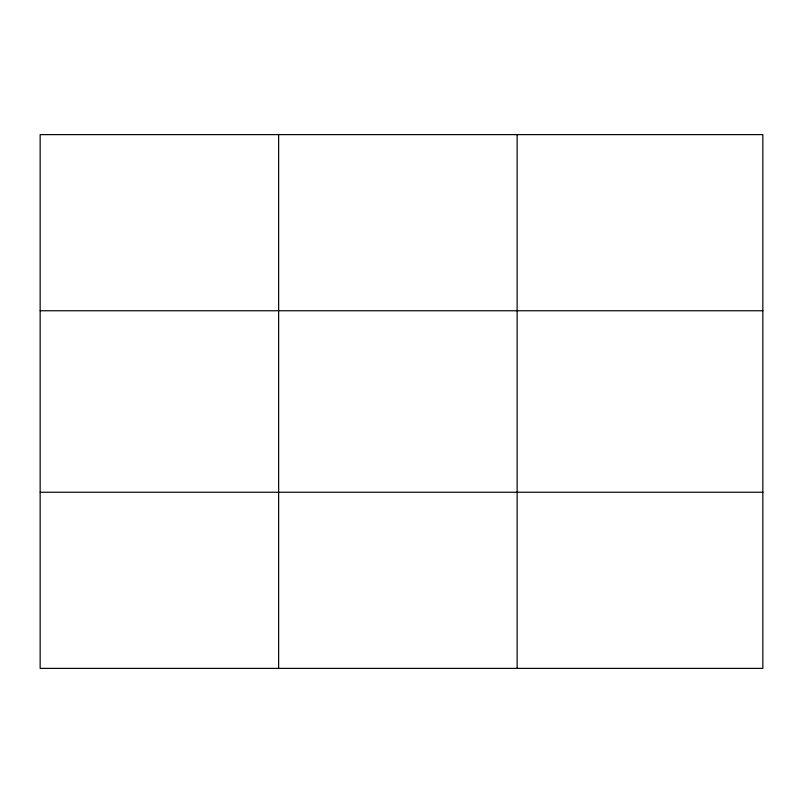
<?xml version="1.0" encoding="UTF-8"?>
<svg xmlns="http://www.w3.org/2000/svg" width="803" height="803" viewBox="0 0 803 803"><rect width="100%" height="100%" fill="white"/><g stroke="black" fill="none" stroke-linecap="round" stroke-linejoin="round"><path stroke-width="1.2" d="M278.641 134.623L278.641 668.377M517.132 134.623L517.132 668.377M762.85 492.239L762.85 668.377L40.15 668.377L40.15 134.623L762.85 134.623L762.85 492.239L40.15 492.239M40.15 310.761L762.85 310.761"/></g></svg>
